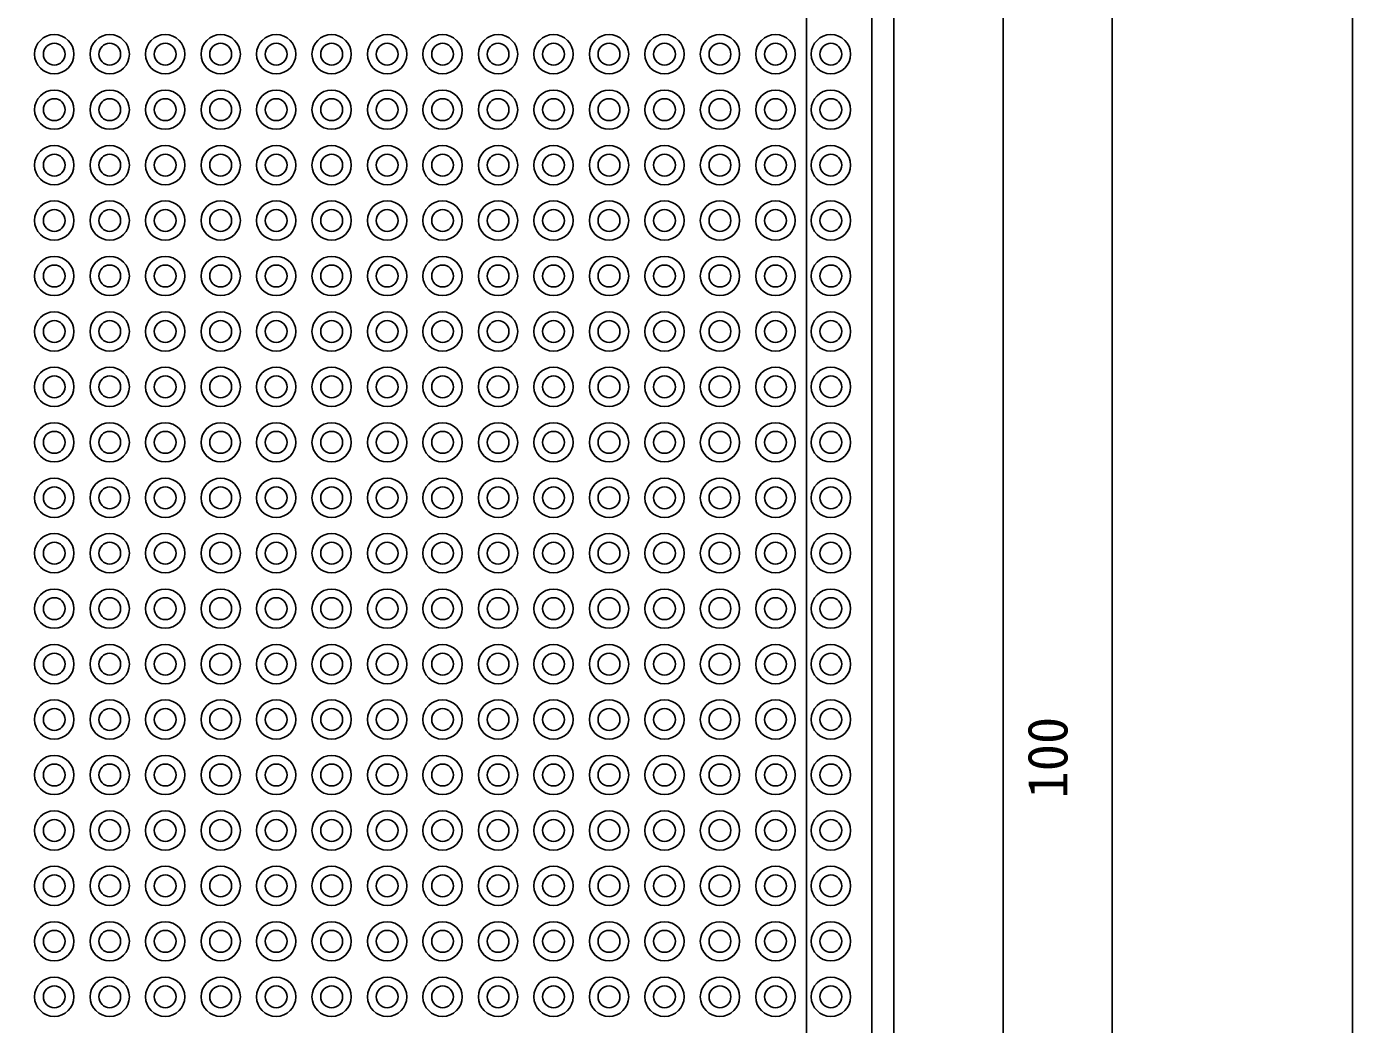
# Model space of a CAD drawing. Units: millimetres on the paper. Extents: x -95 to 95, y -138 to 138.
# Drawn here: x 34.3 to 95, y -45.7 to 0 of the extents above; entities that cross this region are included whole.
import ezdxf
from ezdxf.enums import TextEntityAlignment as Align

# ---------------------------------------------------------------- set-up
doc = ezdxf.new("R2010")
doc.units = ezdxf.units.MM
for name, color, linetype in [('0-0', 4, 'Continuous'), ('0-1', 7, 'Continuous'), ('0-2', 7, 'Continuous')]:
    doc.layers.add(name, color=color, linetype=linetype)
doc.styles.add('ＭＳ ゴシック', font='')
doc.styles.get('ＭＳ ゴシック').set_extended_font_data('MS Gothic')

msp = doc.modelspace()

# ---------------------------------------------------------------- linework, layer by layer
at = {"layer": '0-0', "color": 7}
msp.add_line((95, -138.5), (95, 138.5), dxfattribs=at)
at = {"layer": '0-0'}
for p, q in [((70, 126.5), (70, -96.1)), ((84, -88.5), (84, 121.5)), ((79, -83.5), (79, 16.5))]:
    msp.add_line(p, q, dxfattribs=at)
at = {"layer": '0-1'}
msp.add_line((73, 10.5), (73, -77.5), dxfattribs=at)
msp.add_lwpolyline([(-74, -88.5), (74, -88.5), (74, 121.5), (-74, 121.5)], close=True, dxfattribs=at)
at = {"layer": '0-2'}
for centre, radius in [((35.56, -1.28), 0.9), ((38.1, -1.28), 0.9), ((40.64, -1.28), 0.9), ((43.18, -1.28), 0.9), ((45.72, -1.28), 0.9), ((48.26, -1.28), 0.9), ((50.8, -1.28), 0.9), ((53.34, -1.28), 0.9), ((55.88, -1.28), 0.9), ((58.42, -1.28), 0.9), ((60.96, -1.28), 0.9), ((63.5, -1.28), 0.9), ((66.04, -1.28), 0.9), ((68.58, -1.28), 0.9), ((71.12, -1.28), 0.9), ((35.56, -1.28), 0.5), ((38.1, -1.28), 0.5), ((40.64, -1.28), 0.5), ((43.18, -1.28), 0.5), ((45.72, -1.28), 0.5), ((48.26, -1.28), 0.5), ((50.8, -1.28), 0.5), ((53.34, -1.28), 0.5), ((55.88, -1.28), 0.5), ((58.42, -1.28), 0.5), ((60.96, -1.28), 0.5), ((63.5, -1.28), 0.5), ((66.04, -1.28), 0.5), ((68.58, -1.28), 0.5), ((71.12, -1.28), 0.5), ((35.56, -3.82), 0.9), ((38.1, -3.82), 0.9), ((40.64, -3.82), 0.9), ((43.18, -3.82), 0.9), ((45.72, -3.82), 0.9), ((48.26, -3.82), 0.9), ((50.8, -3.82), 0.9), ((53.34, -3.82), 0.9), ((55.88, -3.82), 0.9), ((58.42, -3.82), 0.9), ((60.96, -3.82), 0.9), ((63.5, -3.82), 0.9), ((66.04, -3.82), 0.9), ((68.58, -3.82), 0.9), ((71.12, -3.82), 0.9), ((35.56, -3.82), 0.5), ((38.1, -3.82), 0.5), ((40.64, -3.82), 0.5), ((43.18, -3.82), 0.5), ((45.72, -3.82), 0.5), ((48.26, -3.82), 0.5), ((50.8, -3.82), 0.5), ((53.34, -3.82), 0.5), ((55.88, -3.82), 0.5), ((58.42, -3.82), 0.5), ((60.96, -3.82), 0.5), ((63.5, -3.82), 0.5), ((66.04, -3.82), 0.5), ((68.58, -3.82), 0.5), ((71.12, -3.82), 0.5), ((35.56, -6.36), 0.9), ((38.1, -6.36), 0.9), ((40.64, -6.36), 0.9), ((43.18, -6.36), 0.9), ((45.72, -6.36), 0.9), ((48.26, -6.36), 0.9), ((50.8, -6.36), 0.9), ((53.34, -6.36), 0.9), ((55.88, -6.36), 0.9), ((58.42, -6.36), 0.9), ((60.96, -6.36), 0.9), ((63.5, -6.36), 0.9), ((66.04, -6.36), 0.9), ((68.58, -6.36), 0.9), ((71.12, -6.36), 0.9), ((35.56, -6.36), 0.5), ((38.1, -6.36), 0.5), ((40.64, -6.36), 0.5), ((43.18, -6.36), 0.5), ((45.72, -6.36), 0.5), ((48.26, -6.36), 0.5), ((50.8, -6.36), 0.5), ((53.34, -6.36), 0.5), ((55.88, -6.36), 0.5), ((58.42, -6.36), 0.5), ((60.96, -6.36), 0.5), ((63.5, -6.36), 0.5), ((66.04, -6.36), 0.5), ((68.58, -6.36), 0.5), ((71.12, -6.36), 0.5), ((35.56, -8.9), 0.9), ((35.56, -8.9), 0.5), ((38.1, -8.9), 0.9), ((38.1, -8.9), 0.5), ((40.64, -8.9), 0.9), ((40.64, -8.9), 0.5), ((43.18, -8.9), 0.9), ((43.18, -8.9), 0.5), ((45.72, -8.9), 0.9), ((45.72, -8.9), 0.5), ((48.26, -8.9), 0.9), ((48.26, -8.9), 0.5), ((50.8, -8.9), 0.9), ((50.8, -8.9), 0.5), ((53.34, -8.9), 0.9), ((53.34, -8.9), 0.5), ((55.88, -8.9), 0.9), ((55.88, -8.9), 0.5), ((58.42, -8.9), 0.9), ((58.42, -8.9), 0.5), ((60.96, -8.9), 0.9), ((60.96, -8.9), 0.5), ((63.5, -8.9), 0.9), ((63.5, -8.9), 0.5), ((66.04, -8.9), 0.9), ((66.04, -8.9), 0.5), ((68.58, -8.9), 0.9), ((68.58, -8.9), 0.5), ((71.12, -8.9), 0.9), ((71.12, -8.9), 0.5), ((35.56, -11.44), 0.9), ((38.1, -11.44), 0.9), ((40.64, -11.44), 0.9), ((43.18, -11.44), 0.9), ((45.72, -11.44), 0.9), ((48.26, -11.44), 0.9), ((50.8, -11.44), 0.9), ((53.34, -11.44), 0.9), ((55.88, -11.44), 0.9), ((58.42, -11.44), 0.9), ((60.96, -11.44), 0.9), ((63.5, -11.44), 0.9), ((66.04, -11.44), 0.9), ((68.58, -11.44), 0.9), ((71.12, -11.44), 0.9), ((35.56, -11.44), 0.5), ((38.1, -11.44), 0.5), ((40.64, -11.44), 0.5), ((43.18, -11.44), 0.5), ((45.72, -11.44), 0.5), ((48.26, -11.44), 0.5), ((50.8, -11.44), 0.5), ((53.34, -11.44), 0.5), ((55.88, -11.44), 0.5), ((58.42, -11.44), 0.5), ((60.96, -11.44), 0.5), ((63.5, -11.44), 0.5), ((66.04, -11.44), 0.5), ((68.58, -11.44), 0.5), ((71.12, -11.44), 0.5), ((35.56, -13.98), 0.9), ((38.1, -13.98), 0.9), ((40.64, -13.98), 0.9), ((43.18, -13.98), 0.9), ((45.72, -13.98), 0.9), ((48.26, -13.98), 0.9), ((50.8, -13.98), 0.9), ((53.34, -13.98), 0.9), ((55.88, -13.98), 0.9), ((58.42, -13.98), 0.9), ((60.96, -13.98), 0.9), ((63.5, -13.98), 0.9), ((66.04, -13.98), 0.9), ((68.58, -13.98), 0.9), ((71.12, -13.98), 0.9), ((35.56, -13.98), 0.5), ((38.1, -13.98), 0.5), ((40.64, -13.98), 0.5), ((43.18, -13.98), 0.5), ((45.72, -13.98), 0.5), ((48.26, -13.98), 0.5), ((50.8, -13.98), 0.5), ((53.34, -13.98), 0.5), ((55.88, -13.98), 0.5), ((58.42, -13.98), 0.5), ((60.96, -13.98), 0.5), ((63.5, -13.98), 0.5), ((66.04, -13.98), 0.5), ((68.58, -13.98), 0.5), ((71.12, -13.98), 0.5), ((35.56, -16.52), 0.9), ((38.1, -16.52), 0.9), ((40.64, -16.52), 0.9), ((43.18, -16.52), 0.9), ((45.72, -16.52), 0.9), ((48.26, -16.52), 0.9), ((50.8, -16.52), 0.9), ((53.34, -16.52), 0.9), ((55.88, -16.52), 0.9), ((58.42, -16.52), 0.9), ((60.96, -16.52), 0.9), ((63.5, -16.52), 0.9), ((66.04, -16.52), 0.9), ((68.58, -16.52), 0.9), ((71.12, -16.52), 0.9), ((35.56, -16.52), 0.5), ((38.1, -16.52), 0.5), ((40.64, -16.52), 0.5), ((43.18, -16.52), 0.5), ((45.72, -16.52), 0.5), ((48.26, -16.52), 0.5), ((50.8, -16.52), 0.5), ((53.34, -16.52), 0.5), ((55.88, -16.52), 0.5), ((58.42, -16.52), 0.5), ((60.96, -16.52), 0.5), ((63.5, -16.52), 0.5), ((66.04, -16.52), 0.5), ((68.58, -16.52), 0.5), ((71.12, -16.52), 0.5), ((35.56, -19.06), 0.9), ((38.1, -19.06), 0.9), ((40.64, -19.06), 0.9), ((43.18, -19.06), 0.9), ((45.72, -19.06), 0.9), ((48.26, -19.06), 0.9), ((50.8, -19.06), 0.9), ((53.34, -19.06), 0.9), ((55.88, -19.06), 0.9), ((58.42, -19.06), 0.9), ((60.96, -19.06), 0.9), ((63.5, -19.06), 0.9), ((66.04, -19.06), 0.9), ((68.58, -19.06), 0.9), ((71.12, -19.06), 0.9), ((35.56, -19.06), 0.5), ((38.1, -19.06), 0.5), ((40.64, -19.06), 0.5), ((43.18, -19.06), 0.5), ((45.72, -19.06), 0.5), ((48.26, -19.06), 0.5), ((50.8, -19.06), 0.5), ((53.34, -19.06), 0.5), ((55.88, -19.06), 0.5), ((58.42, -19.06), 0.5), ((60.96, -19.06), 0.5), ((63.5, -19.06), 0.5), ((66.04, -19.06), 0.5), ((68.58, -19.06), 0.5), ((71.12, -19.06), 0.5), ((35.56, -21.6), 0.9), ((35.56, -21.6), 0.5), ((38.1, -21.6), 0.9), ((38.1, -21.6), 0.5), ((40.64, -21.6), 0.9), ((40.64, -21.6), 0.5), ((43.18, -21.6), 0.9), ((43.18, -21.6), 0.5), ((45.72, -21.6), 0.9), ((45.72, -21.6), 0.5), ((48.26, -21.6), 0.9), ((48.26, -21.6), 0.5), ((50.8, -21.6), 0.9), ((50.8, -21.6), 0.5), ((53.34, -21.6), 0.9), ((53.34, -21.6), 0.5), ((55.88, -21.6), 0.9), ((55.88, -21.6), 0.5), ((58.42, -21.6), 0.9), ((58.42, -21.6), 0.5), ((60.96, -21.6), 0.9), ((60.96, -21.6), 0.5), ((63.5, -21.6), 0.9), ((63.5, -21.6), 0.5), ((66.04, -21.6), 0.9), ((66.04, -21.6), 0.5), ((68.58, -21.6), 0.9), ((68.58, -21.6), 0.5), ((71.12, -21.6), 0.9), ((71.12, -21.6), 0.5), ((35.56, -24.14), 0.9), ((35.56, -24.14), 0.5), ((38.1, -24.14), 0.9), ((38.1, -24.14), 0.5), ((40.64, -24.14), 0.9), ((40.64, -24.14), 0.5), ((43.18, -24.14), 0.9), ((43.18, -24.14), 0.5), ((45.72, -24.14), 0.9), ((45.72, -24.14), 0.5), ((48.26, -24.14), 0.9), ((48.26, -24.14), 0.5), ((50.8, -24.14), 0.9), ((50.8, -24.14), 0.5), ((53.34, -24.14), 0.9), ((53.34, -24.14), 0.5), ((55.88, -24.14), 0.9), ((55.88, -24.14), 0.5), ((58.42, -24.14), 0.9), ((58.42, -24.14), 0.5), ((60.96, -24.14), 0.9), ((60.96, -24.14), 0.5), ((63.5, -24.14), 0.9), ((63.5, -24.14), 0.5), ((66.04, -24.14), 0.9), ((66.04, -24.14), 0.5), ((68.58, -24.14), 0.9), ((68.58, -24.14), 0.5), ((71.12, -24.14), 0.9), ((71.12, -24.14), 0.5), ((35.56, -26.68), 0.9), ((38.1, -26.68), 0.9), ((40.64, -26.68), 0.9), ((43.18, -26.68), 0.9), ((45.72, -26.68), 0.9), ((48.26, -26.68), 0.9), ((50.8, -26.68), 0.9), ((53.34, -26.68), 0.9), ((55.88, -26.68), 0.9), ((58.42, -26.68), 0.9), ((60.96, -26.68), 0.9), ((63.5, -26.68), 0.9), ((66.04, -26.68), 0.9), ((68.58, -26.68), 0.9), ((71.12, -26.68), 0.9), ((35.56, -26.68), 0.5), ((38.1, -26.68), 0.5), ((40.64, -26.68), 0.5), ((43.18, -26.68), 0.5), ((45.72, -26.68), 0.5), ((48.26, -26.68), 0.5), ((50.8, -26.68), 0.5), ((53.34, -26.68), 0.5), ((55.88, -26.68), 0.5), ((58.42, -26.68), 0.5), ((60.96, -26.68), 0.5), ((63.5, -26.68), 0.5), ((66.04, -26.68), 0.5), ((68.58, -26.68), 0.5), ((71.12, -26.68), 0.5), ((35.56, -29.22), 0.9), ((38.1, -29.22), 0.9), ((40.64, -29.22), 0.9), ((43.18, -29.22), 0.9), ((45.72, -29.22), 0.9), ((48.26, -29.22), 0.9), ((50.8, -29.22), 0.9), ((53.34, -29.22), 0.9), ((55.88, -29.22), 0.9), ((58.42, -29.22), 0.9), ((60.96, -29.22), 0.9), ((63.5, -29.22), 0.9), ((66.04, -29.22), 0.9), ((68.58, -29.22), 0.9), ((71.12, -29.22), 0.9), ((35.56, -29.22), 0.5), ((38.1, -29.22), 0.5), ((40.64, -29.22), 0.5), ((43.18, -29.22), 0.5), ((45.72, -29.22), 0.5), ((48.26, -29.22), 0.5), ((50.8, -29.22), 0.5), ((53.34, -29.22), 0.5), ((55.88, -29.22), 0.5), ((58.42, -29.22), 0.5), ((60.96, -29.22), 0.5), ((63.5, -29.22), 0.5), ((66.04, -29.22), 0.5), ((68.58, -29.22), 0.5), ((71.12, -29.22), 0.5), ((35.56, -31.76), 0.9), ((38.1, -31.76), 0.9), ((40.64, -31.76), 0.9), ((43.18, -31.76), 0.9), ((45.72, -31.76), 0.9), ((48.26, -31.76), 0.9), ((50.8, -31.76), 0.9), ((53.34, -31.76), 0.9), ((55.88, -31.76), 0.9), ((58.42, -31.76), 0.9), ((60.96, -31.76), 0.9), ((63.5, -31.76), 0.9), ((66.04, -31.76), 0.9), ((68.58, -31.76), 0.9), ((71.12, -31.76), 0.9), ((35.56, -31.76), 0.5), ((38.1, -31.76), 0.5), ((40.64, -31.76), 0.5), ((43.18, -31.76), 0.5), ((45.72, -31.76), 0.5), ((48.26, -31.76), 0.5), ((50.8, -31.76), 0.5), ((53.34, -31.76), 0.5), ((55.88, -31.76), 0.5), ((58.42, -31.76), 0.5), ((60.96, -31.76), 0.5), ((63.5, -31.76), 0.5), ((66.04, -31.76), 0.5), ((68.58, -31.76), 0.5), ((71.12, -31.76), 0.5), ((35.56, -34.3), 0.9), ((35.56, -34.3), 0.5), ((38.1, -34.3), 0.9), ((38.1, -34.3), 0.5), ((40.64, -34.3), 0.9), ((40.64, -34.3), 0.5), ((43.18, -34.3), 0.9), ((43.18, -34.3), 0.5), ((45.72, -34.3), 0.9), ((45.72, -34.3), 0.5), ((48.26, -34.3), 0.9), ((48.26, -34.3), 0.5), ((50.8, -34.3), 0.9), ((50.8, -34.3), 0.5), ((53.34, -34.3), 0.9), ((53.34, -34.3), 0.5), ((55.88, -34.3), 0.9), ((55.88, -34.3), 0.5), ((58.42, -34.3), 0.9), ((58.42, -34.3), 0.5), ((60.96, -34.3), 0.9), ((60.96, -34.3), 0.5), ((63.5, -34.3), 0.9), ((63.5, -34.3), 0.5), ((66.04, -34.3), 0.9), ((66.04, -34.3), 0.5), ((68.58, -34.3), 0.9), ((68.58, -34.3), 0.5), ((71.12, -34.3), 0.9), ((71.12, -34.3), 0.5), ((35.56, -36.84), 0.9), ((35.56, -36.84), 0.5), ((38.1, -36.84), 0.9), ((38.1, -36.84), 0.5), ((40.64, -36.84), 0.9), ((40.64, -36.84), 0.5), ((43.18, -36.84), 0.9), ((43.18, -36.84), 0.5), ((45.72, -36.84), 0.9), ((45.72, -36.84), 0.5), ((48.26, -36.84), 0.9), ((48.26, -36.84), 0.5), ((50.8, -36.84), 0.9), ((50.8, -36.84), 0.5), ((53.34, -36.84), 0.9), ((53.34, -36.84), 0.5), ((55.88, -36.84), 0.9), ((55.88, -36.84), 0.5), ((58.42, -36.84), 0.9), ((58.42, -36.84), 0.5), ((60.96, -36.84), 0.9), ((60.96, -36.84), 0.5), ((63.5, -36.84), 0.9), ((63.5, -36.84), 0.5), ((66.04, -36.84), 0.9), ((66.04, -36.84), 0.5), ((68.58, -36.84), 0.9), ((68.58, -36.84), 0.5), ((71.12, -36.84), 0.9), ((71.12, -36.84), 0.5), ((35.56, -39.38), 0.9), ((38.1, -39.38), 0.9), ((40.64, -39.38), 0.9), ((43.18, -39.38), 0.9), ((45.72, -39.38), 0.9), ((48.26, -39.38), 0.9), ((50.8, -39.38), 0.9), ((53.34, -39.38), 0.9), ((55.88, -39.38), 0.9), ((58.42, -39.38), 0.9), ((60.96, -39.38), 0.9), ((63.5, -39.38), 0.9), ((66.04, -39.38), 0.9), ((68.58, -39.38), 0.9), ((71.12, -39.38), 0.9), ((35.56, -39.38), 0.5), ((38.1, -39.38), 0.5), ((40.64, -39.38), 0.5), ((43.18, -39.38), 0.5), ((45.72, -39.38), 0.5), ((48.26, -39.38), 0.5), ((50.8, -39.38), 0.5), ((53.34, -39.38), 0.5), ((55.88, -39.38), 0.5), ((58.42, -39.38), 0.5), ((60.96, -39.38), 0.5), ((63.5, -39.38), 0.5), ((66.04, -39.38), 0.5), ((68.58, -39.38), 0.5), ((71.12, -39.38), 0.5), ((35.56, -41.92), 0.9), ((38.1, -41.92), 0.9), ((40.64, -41.92), 0.9), ((43.18, -41.92), 0.9), ((45.72, -41.92), 0.9), ((48.26, -41.92), 0.9), ((50.8, -41.92), 0.9), ((53.34, -41.92), 0.9), ((55.88, -41.92), 0.9), ((58.42, -41.92), 0.9), ((60.96, -41.92), 0.9), ((63.5, -41.92), 0.9), ((66.04, -41.92), 0.9), ((68.58, -41.92), 0.9), ((71.12, -41.92), 0.9), ((35.56, -41.92), 0.5), ((38.1, -41.92), 0.5), ((40.64, -41.92), 0.5), ((43.18, -41.92), 0.5), ((45.72, -41.92), 0.5), ((48.26, -41.92), 0.5), ((50.8, -41.92), 0.5), ((53.34, -41.92), 0.5), ((55.88, -41.92), 0.5), ((58.42, -41.92), 0.5), ((60.96, -41.92), 0.5), ((63.5, -41.92), 0.5), ((66.04, -41.92), 0.5), ((68.58, -41.92), 0.5), ((71.12, -41.92), 0.5), ((35.56, -44.46), 0.9), ((38.1, -44.46), 0.9), ((40.64, -44.46), 0.9), ((43.18, -44.46), 0.9), ((45.72, -44.46), 0.9), ((48.26, -44.46), 0.9), ((50.8, -44.46), 0.9), ((53.34, -44.46), 0.9), ((55.88, -44.46), 0.9), ((58.42, -44.46), 0.9), ((60.96, -44.46), 0.9), ((63.5, -44.46), 0.9), ((66.04, -44.46), 0.9), ((68.58, -44.46), 0.9), ((71.12, -44.46), 0.9), ((35.56, -44.46), 0.5), ((38.1, -44.46), 0.5), ((40.64, -44.46), 0.5), ((43.18, -44.46), 0.5), ((45.72, -44.46), 0.5), ((48.26, -44.46), 0.5), ((50.8, -44.46), 0.5), ((53.34, -44.46), 0.5), ((55.88, -44.46), 0.5), ((58.42, -44.46), 0.5), ((60.96, -44.46), 0.5), ((63.5, -44.46), 0.5), ((66.04, -44.46), 0.5), ((68.58, -44.46), 0.5), ((71.12, -44.46), 0.5)]:
    msp.add_circle(centre, radius, dxfattribs=at)

# ---------------------------------------------------------------- texts
at = {"layer": '0-0', "style": 'ＭＳ ゴシック'}
msp.add_text('100', height=1.833, rotation=90, dxfattribs=at).set_placement((82.5, -35.375), align=Align.BOTTOM_LEFT)

doc.saveas('drawing.dxf')
